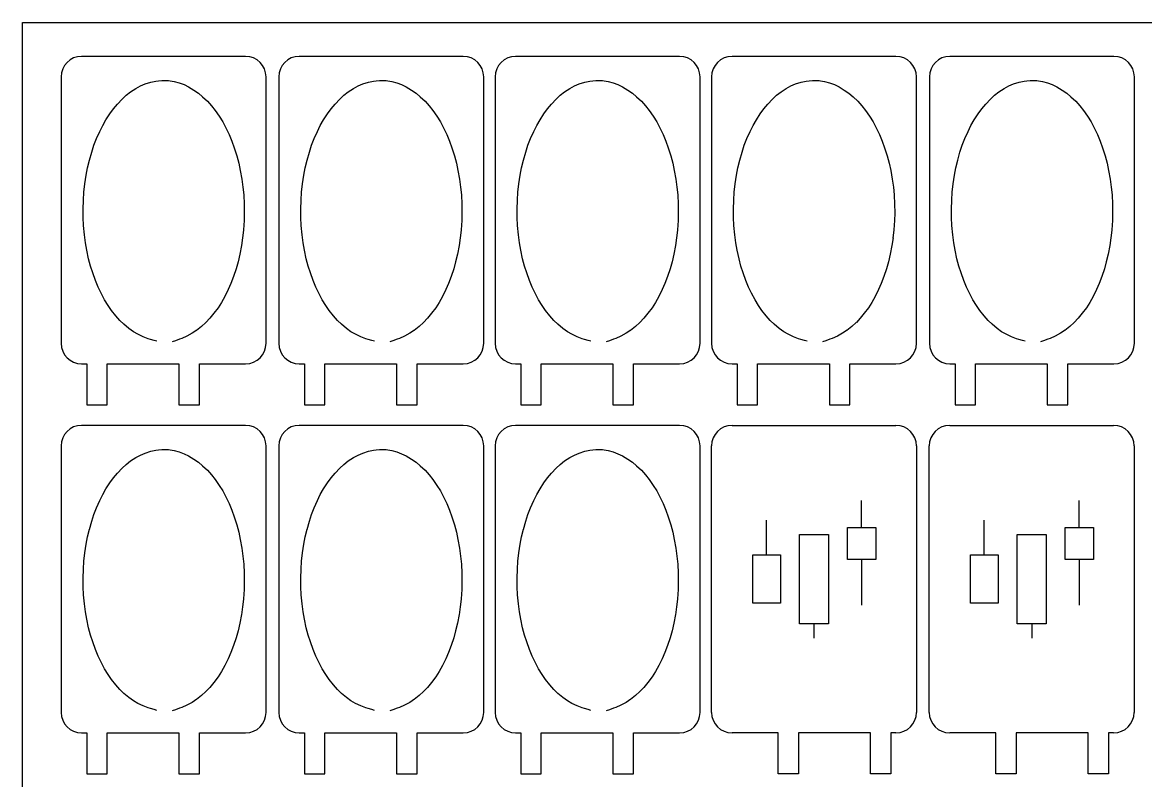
# Model space of a CAD drawing. Header units: millimetres. Extents: x 2133 to 4632, y 1065 to 2652.
# Drawn here: x 3248.1 to 3467.3, y 1386.9 to 1534.9 of the extents above; entities that cross this region are included whole.
import ezdxf

# ---------------------------------------------------------------- set-up
doc = ezdxf.new("R2010")
doc.units = ezdxf.units.MM
doc.layers.add('细实线', color=7, linetype='Continuous', lineweight=25)

msp = doc.modelspace()

# ---------------------------------------------------------------- linework, layer by layer
for points in [[(3269.2, 1521.304), (3270.202, 1521.965)], [(3270.202, 1521.965), (3271.108, 1522.471)], [(3271.108, 1522.471), (3272.047, 1522.86)], [(3272.047, 1522.86), (3273.13, 1523.203)], [(3273.13, 1523.203), (3274.112, 1523.422)], [(3274.112, 1523.422), (3274.677, 1523.492)], [(3274.677, 1523.492), (3275.32, 1523.538)], [(3275.32, 1523.538), (3275.963, 1523.553)], [(3275.963, 1523.553), (3276.307, 1523.548)], [(3276.307, 1523.548), (3276.625, 1523.532)], [(3276.625, 1523.532), (3276.896, 1523.506)], [(3276.896, 1523.506), (3277.714, 1523.346)], [(3277.714, 1523.346), (3278.693, 1523.068)], [(3278.693, 1523.068), (3279.623, 1522.728)], [(3279.623, 1522.728), (3280.532, 1522.284)], [(3280.532, 1522.284), (3281.552, 1521.683)], [(3281.552, 1521.683), (3282.448, 1521.065)], [(3311.689, 1521.304), (3312.691, 1521.965)], [(3312.691, 1521.965), (3313.598, 1522.471)], [(3313.598, 1522.471), (3314.537, 1522.86)], [(3314.537, 1522.86), (3315.62, 1523.203)], [(3315.62, 1523.203), (3316.601, 1523.422)], [(3316.601, 1523.422), (3317.166, 1523.492)], [(3317.166, 1523.492), (3317.809, 1523.538)], [(3317.809, 1523.538), (3318.452, 1523.553)], [(3318.452, 1523.553), (3318.796, 1523.548)], [(3318.796, 1523.548), (3319.114, 1523.532)], [(3319.114, 1523.532), (3319.385, 1523.506)], [(3319.385, 1523.506), (3320.203, 1523.346)], [(3320.203, 1523.346), (3321.182, 1523.068)], [(3321.182, 1523.068), (3322.112, 1522.728)], [(3322.112, 1522.728), (3323.021, 1522.284)], [(3323.021, 1522.284), (3324.042, 1521.683)], [(3324.042, 1521.683), (3324.937, 1521.065)], [(3353.922, 1521.304), (3354.924, 1521.965)], [(3354.924, 1521.965), (3355.831, 1522.471)], [(3355.831, 1522.471), (3356.77, 1522.86)], [(3356.77, 1522.86), (3357.853, 1523.203)], [(3357.853, 1523.203), (3358.834, 1523.422)], [(3358.834, 1523.422), (3359.4, 1523.492)], [(3359.4, 1523.492), (3360.043, 1523.538)], [(3360.043, 1523.538), (3360.685, 1523.553)], [(3360.685, 1523.553), (3361.03, 1523.548)], [(3361.03, 1523.548), (3361.347, 1523.532)], [(3361.347, 1523.532), (3361.619, 1523.506)], [(3361.619, 1523.506), (3362.436, 1523.346)], [(3362.436, 1523.346), (3363.415, 1523.068)], [(3363.415, 1523.068), (3364.345, 1522.728)], [(3364.345, 1522.728), (3365.254, 1522.284)], [(3365.254, 1522.284), (3366.275, 1521.683)], [(3366.275, 1521.683), (3367.17, 1521.065)], [(3396.165, 1521.304), (3397.167, 1521.965)], [(3397.167, 1521.965), (3398.074, 1522.471)], [(3398.074, 1522.471), (3399.013, 1522.86)], [(3399.013, 1522.86), (3400.096, 1523.203)], [(3400.096, 1523.203), (3401.077, 1523.422)], [(3401.077, 1523.422), (3401.642, 1523.492)], [(3401.642, 1523.492), (3402.285, 1523.538)], [(3402.285, 1523.538), (3402.928, 1523.553)], [(3402.928, 1523.553), (3403.272, 1523.548)], [(3403.272, 1523.548), (3403.59, 1523.532)], [(3403.59, 1523.532), (3403.861, 1523.506)], [(3403.861, 1523.506), (3404.679, 1523.346)], [(3404.679, 1523.346), (3405.658, 1523.068)], [(3405.658, 1523.068), (3406.588, 1522.728)], [(3406.588, 1522.728), (3407.497, 1522.284)], [(3407.497, 1522.284), (3408.518, 1521.683)], [(3408.518, 1521.683), (3409.413, 1521.065)], [(3438.707, 1521.304), (3439.709, 1521.965)], [(3439.709, 1521.965), (3440.616, 1522.471)], [(3440.616, 1522.471), (3441.555, 1522.86)], [(3441.555, 1522.86), (3442.638, 1523.203)], [(3442.638, 1523.203), (3443.619, 1523.422)], [(3443.619, 1523.422), (3444.185, 1523.492)], [(3444.185, 1523.492), (3444.828, 1523.538)], [(3444.828, 1523.538), (3445.471, 1523.553)], [(3445.471, 1523.553), (3445.815, 1523.548)], [(3445.815, 1523.548), (3446.132, 1523.532)], [(3446.132, 1523.532), (3446.404, 1523.506)], [(3446.404, 1523.506), (3447.222, 1523.346)], [(3447.222, 1523.346), (3448.201, 1523.068)], [(3448.201, 1523.068), (3449.131, 1522.728)], [(3449.131, 1522.728), (3450.04, 1522.284)], [(3450.04, 1522.284), (3451.06, 1521.683)], [(3451.06, 1521.683), (3451.956, 1521.065)], [(3266.631, 1518.945), (3267.524, 1519.886)], [(3267.524, 1519.886), (3268.338, 1520.645)], [(3268.338, 1520.645), (3269.2, 1521.304)], [(3282.448, 1521.065), (3283.266, 1520.368)], [(3283.266, 1520.368), (3284.181, 1519.482)], [(3284.181, 1519.482), (3284.981, 1518.611)], [(3309.12, 1518.945), (3310.013, 1519.886)], [(3310.013, 1519.886), (3310.827, 1520.645)], [(3310.827, 1520.645), (3311.689, 1521.304)], [(3324.937, 1521.065), (3325.755, 1520.368)], [(3325.755, 1520.368), (3326.671, 1519.482)], [(3326.671, 1519.482), (3327.47, 1518.611)], [(3351.354, 1518.945), (3352.246, 1519.886)], [(3352.246, 1519.886), (3353.06, 1520.645)], [(3353.06, 1520.645), (3353.922, 1521.304)], [(3367.17, 1521.065), (3367.988, 1520.368)], [(3367.988, 1520.368), (3368.904, 1519.482)], [(3368.904, 1519.482), (3369.703, 1518.611)], [(3393.596, 1518.945), (3394.489, 1519.886)], [(3394.489, 1519.886), (3395.303, 1520.645)], [(3395.303, 1520.645), (3396.165, 1521.304)], [(3409.413, 1521.065), (3410.231, 1520.368)], [(3410.231, 1520.368), (3411.146, 1519.482)], [(3411.146, 1519.482), (3411.946, 1518.611)], [(3436.139, 1518.945), (3437.031, 1519.886)], [(3437.031, 1519.886), (3437.846, 1520.645)], [(3437.846, 1520.645), (3438.707, 1521.304)], [(3451.956, 1521.065), (3452.773, 1520.368)], [(3452.773, 1520.368), (3453.689, 1519.482)], [(3453.689, 1519.482), (3454.489, 1518.611)], [(3265.16, 1517.062), (3265.865, 1518.042)], [(3265.865, 1518.042), (3266.631, 1518.945)], [(3284.981, 1518.611), (3285.699, 1517.686)], [(3285.699, 1517.686), (3286.49, 1516.548)], [(3307.65, 1517.062), (3308.355, 1518.042)], [(3308.355, 1518.042), (3309.12, 1518.945)], [(3327.47, 1518.611), (3328.189, 1517.686)], [(3328.189, 1517.686), (3328.98, 1516.548)], [(3349.883, 1517.062), (3350.588, 1518.042)], [(3350.588, 1518.042), (3351.354, 1518.945)], [(3369.703, 1518.611), (3370.422, 1517.686)], [(3370.422, 1517.686), (3371.213, 1516.548)], [(3392.125, 1517.062), (3392.83, 1518.042)], [(3392.83, 1518.042), (3393.596, 1518.945)], [(3411.946, 1518.611), (3412.664, 1517.686)], [(3412.664, 1517.686), (3413.455, 1516.548)], [(3434.668, 1517.062), (3435.373, 1518.042)], [(3435.373, 1518.042), (3436.139, 1518.945)], [(3454.489, 1518.611), (3455.207, 1517.686)], [(3455.207, 1517.686), (3455.998, 1516.548)], [(3263.746, 1514.758), (3264.396, 1515.878)], [(3264.396, 1515.878), (3265.16, 1517.062)], [(3286.49, 1516.548), (3287.174, 1515.456)], [(3287.174, 1515.456), (3287.774, 1514.332)], [(3306.235, 1514.758), (3306.886, 1515.878)], [(3306.886, 1515.878), (3307.65, 1517.062)], [(3328.98, 1516.548), (3329.663, 1515.456)], [(3329.663, 1515.456), (3330.263, 1514.332)], [(3348.469, 1514.758), (3349.119, 1515.878)], [(3349.119, 1515.878), (3349.883, 1517.062)], [(3371.213, 1516.548), (3371.896, 1515.456)], [(3371.896, 1515.456), (3372.496, 1514.332)], [(3390.711, 1514.758), (3391.361, 1515.878)], [(3391.361, 1515.878), (3392.125, 1517.062)], [(3413.455, 1516.548), (3414.139, 1515.456)], [(3414.139, 1515.456), (3414.739, 1514.332)], [(3433.254, 1514.758), (3433.904, 1515.878)], [(3433.904, 1515.878), (3434.668, 1517.062)], [(3455.998, 1516.548), (3456.682, 1515.456)], [(3456.682, 1515.456), (3457.282, 1514.332)], [(3262.552, 1512.194), (3263.167, 1513.588)], [(3263.167, 1513.588), (3263.746, 1514.758)], [(3287.774, 1514.332), (3288.42, 1512.978)], [(3288.42, 1512.978), (3288.97, 1511.693)], [(3305.041, 1512.194), (3305.656, 1513.588)], [(3305.656, 1513.588), (3306.235, 1514.758)], [(3330.263, 1514.332), (3330.91, 1512.978)], [(3330.91, 1512.978), (3331.459, 1511.693)], [(3347.274, 1512.194), (3347.889, 1513.588)], [(3347.889, 1513.588), (3348.469, 1514.758)], [(3372.496, 1514.332), (3373.143, 1512.978)], [(3373.143, 1512.978), (3373.692, 1511.693)], [(3389.517, 1512.194), (3390.132, 1513.588)], [(3390.132, 1513.588), (3390.711, 1514.758)], [(3414.739, 1514.332), (3415.385, 1512.978)], [(3415.385, 1512.978), (3415.935, 1511.693)], [(3432.059, 1512.194), (3432.675, 1513.588)], [(3432.675, 1513.588), (3433.254, 1514.758)], [(3457.282, 1514.332), (3457.928, 1512.978)], [(3457.928, 1512.978), (3458.477, 1511.693)], [(3261.601, 1509.559), (3262.037, 1510.889)], [(3262.037, 1510.889), (3262.552, 1512.194)], [(3288.97, 1511.693), (3289.433, 1510.403)], [(3304.09, 1509.559), (3304.526, 1510.889)], [(3304.526, 1510.889), (3305.041, 1512.194)], [(3331.459, 1511.693), (3331.922, 1510.403)], [(3346.323, 1509.559), (3346.76, 1510.889)], [(3346.76, 1510.889), (3347.274, 1512.194)], [(3373.692, 1511.693), (3374.155, 1510.403)], [(3388.566, 1509.559), (3389.002, 1510.889)], [(3389.002, 1510.889), (3389.517, 1512.194)], [(3415.935, 1511.693), (3416.398, 1510.403)], [(3431.108, 1509.559), (3431.545, 1510.889)], [(3431.545, 1510.889), (3432.059, 1512.194)], [(3458.477, 1511.693), (3458.941, 1510.403)], [(3261.148, 1507.967), (3261.601, 1509.559)], [(3289.433, 1510.403), (3289.915, 1508.866)], [(3289.915, 1508.866), (3290.311, 1507.419)], [(3303.637, 1507.967), (3304.09, 1509.559)], [(3331.922, 1510.403), (3332.404, 1508.866)], [(3332.404, 1508.866), (3332.8, 1507.419)], [(3345.87, 1507.967), (3346.323, 1509.559)], [(3374.155, 1510.403), (3374.637, 1508.866)], [(3374.637, 1508.866), (3375.033, 1507.419)], [(3388.113, 1507.967), (3388.566, 1509.559)], [(3416.398, 1510.403), (3416.88, 1508.866)], [(3416.88, 1508.866), (3417.276, 1507.419)], [(3430.655, 1507.967), (3431.108, 1509.559)], [(3458.941, 1510.403), (3459.422, 1508.866)], [(3459.422, 1508.866), (3459.819, 1507.419)], [(3260.518, 1505.068), (3260.795, 1506.527)], [(3260.786, 1506.493), (3261.154, 1507.989)], [(3290.311, 1507.419), (3290.619, 1505.992)], [(3303.008, 1505.068), (3303.284, 1506.527)], [(3303.275, 1506.493), (3303.643, 1507.989)], [(3332.8, 1507.419), (3333.108, 1505.992)], [(3345.241, 1505.068), (3345.517, 1506.527)], [(3345.509, 1506.493), (3345.877, 1507.989)], [(3375.033, 1507.419), (3375.341, 1505.992)], [(3387.483, 1505.068), (3387.76, 1506.527)], [(3387.751, 1506.493), (3388.119, 1507.989)], [(3417.276, 1507.419), (3417.584, 1505.992)], [(3430.026, 1505.068), (3430.302, 1506.527)], [(3430.294, 1506.493), (3430.662, 1507.989)], [(3459.819, 1507.419), (3460.126, 1505.992)], [(3260.261, 1503.356), (3260.518, 1505.068)], [(3290.619, 1505.992), (3290.916, 1504.305)], [(3290.916, 1504.305), (3291.139, 1502.725)], [(3302.75, 1503.356), (3303.008, 1505.068)], [(3333.108, 1505.992), (3333.405, 1504.305)], [(3333.405, 1504.305), (3333.628, 1502.725)], [(3344.983, 1503.356), (3345.241, 1505.068)], [(3375.341, 1505.992), (3375.639, 1504.305)], [(3375.639, 1504.305), (3375.862, 1502.725)], [(3387.226, 1503.356), (3387.483, 1505.068)], [(3417.584, 1505.992), (3417.881, 1504.305)], [(3417.881, 1504.305), (3418.104, 1502.725)], [(3429.769, 1503.356), (3430.026, 1505.068)], [(3460.126, 1505.992), (3460.424, 1504.305)], [(3460.424, 1504.305), (3460.647, 1502.725)], [(3260.077, 1501.767), (3260.261, 1503.356)], [(3291.139, 1502.725), (3291.275, 1501.196)], [(3302.566, 1501.767), (3302.75, 1503.356)], [(3333.628, 1502.725), (3333.764, 1501.196)], [(3344.799, 1501.767), (3344.983, 1503.356)], [(3375.862, 1502.725), (3375.998, 1501.196)], [(3387.042, 1501.767), (3387.226, 1503.356)], [(3418.104, 1502.725), (3418.24, 1501.196)], [(3429.584, 1501.767), (3429.769, 1503.356)], [(3460.647, 1502.725), (3460.783, 1501.196)], [(3259.927, 1498.421), (3259.977, 1500.216)], [(3259.977, 1500.216), (3260.077, 1501.767)], [(3291.275, 1501.196), (3291.368, 1499.409)], [(3302.416, 1498.421), (3302.466, 1500.216)], [(3302.466, 1500.216), (3302.566, 1501.767)], [(3333.764, 1501.196), (3333.857, 1499.409)], [(3344.649, 1498.421), (3344.699, 1500.216)], [(3344.699, 1500.216), (3344.799, 1501.767)], [(3375.998, 1501.196), (3376.09, 1499.409)], [(3386.892, 1498.421), (3386.942, 1500.216)], [(3386.942, 1500.216), (3387.042, 1501.767)], [(3418.24, 1501.196), (3418.333, 1499.409)], [(3429.434, 1498.421), (3429.484, 1500.216)], [(3429.484, 1500.216), (3429.584, 1501.767)], [(3460.783, 1501.196), (3460.875, 1499.409)], [(3259.936, 1496.773), (3259.927, 1498.421)], [(3291.398, 1497.747), (3291.349, 1496.185)], [(3291.368, 1499.409), (3291.398, 1497.747)], [(3302.425, 1496.773), (3302.416, 1498.421)], [(3333.888, 1497.747), (3333.839, 1496.185)], [(3333.857, 1499.409), (3333.888, 1497.747)], [(3344.658, 1496.773), (3344.649, 1498.421)], [(3376.121, 1497.747), (3376.072, 1496.185)], [(3376.09, 1499.409), (3376.121, 1497.747)], [(3386.901, 1496.773), (3386.892, 1498.421)], [(3418.363, 1497.747), (3418.314, 1496.185)], [(3418.333, 1499.409), (3418.363, 1497.747)], [(3429.444, 1496.773), (3429.434, 1498.421)], [(3460.906, 1497.747), (3460.857, 1496.185)], [(3460.875, 1499.409), (3460.906, 1497.747)], [(3260.023, 1495.215), (3259.936, 1496.773)], [(3260.185, 1493.451), (3260.023, 1495.215)], [(3291.351, 1496.206), (3291.228, 1494.404)], [(3302.512, 1495.215), (3302.425, 1496.773)], [(3302.675, 1493.451), (3302.512, 1495.215)], [(3333.84, 1496.206), (3333.718, 1494.404)], [(3344.745, 1495.215), (3344.658, 1496.773)], [(3344.908, 1493.451), (3344.745, 1495.215)], [(3376.073, 1496.206), (3375.951, 1494.404)], [(3386.988, 1495.215), (3386.901, 1496.773)], [(3387.15, 1493.451), (3386.988, 1495.215)], [(3418.316, 1496.206), (3418.194, 1494.404)], [(3429.53, 1495.215), (3429.444, 1496.773)], [(3429.693, 1493.451), (3429.53, 1495.215)], [(3460.858, 1496.206), (3460.736, 1494.404)], [(3260.386, 1491.865), (3260.185, 1493.451)], [(3291.231, 1494.424), (3291.063, 1492.785)], [(3302.875, 1491.865), (3302.675, 1493.451)], [(3333.72, 1494.424), (3333.553, 1492.785)], [(3345.109, 1491.865), (3344.908, 1493.451)], [(3375.953, 1494.424), (3375.786, 1492.785)], [(3387.351, 1491.865), (3387.15, 1493.451)], [(3418.196, 1494.424), (3418.028, 1492.785)], [(3429.894, 1491.865), (3429.693, 1493.451)], [(3460.738, 1494.424), (3460.571, 1492.785)], [(3260.649, 1490.409), (3260.386, 1491.865)], [(3290.84, 1491.335), (3290.513, 1489.646)], [(3291.068, 1492.815), (3290.836, 1491.313)], [(3303.138, 1490.409), (3302.875, 1491.865)], [(3333.329, 1491.335), (3333.002, 1489.646)], [(3333.557, 1492.815), (3333.325, 1491.313)], [(3345.371, 1490.409), (3345.109, 1491.865)], [(3375.563, 1491.335), (3375.235, 1489.646)], [(3375.791, 1492.815), (3375.558, 1491.313)], [(3387.614, 1490.409), (3387.351, 1491.865)], [(3417.805, 1491.335), (3417.478, 1489.646)], [(3418.033, 1492.815), (3417.801, 1491.313)], [(3430.157, 1490.409), (3429.894, 1491.865)], [(3460.348, 1491.335), (3460.021, 1489.646)], [(3460.576, 1492.815), (3460.343, 1491.313)], [(3261.01, 1488.771), (3260.649, 1490.409)], [(3261.388, 1487.306), (3261.01, 1488.771)], [(3290.513, 1489.646), (3290.166, 1488.138)], [(3303.499, 1488.771), (3303.138, 1490.409)], [(3303.877, 1487.306), (3303.499, 1488.771)], [(3333.002, 1489.646), (3332.655, 1488.138)], [(3345.732, 1488.771), (3345.371, 1490.409)], [(3346.11, 1487.306), (3345.732, 1488.771)], [(3375.235, 1489.646), (3374.888, 1488.138)], [(3387.975, 1488.771), (3387.614, 1490.409)], [(3388.353, 1487.306), (3387.975, 1488.771)], [(3417.478, 1489.646), (3417.131, 1488.138)], [(3430.518, 1488.771), (3430.157, 1490.409)], [(3430.896, 1487.306), (3430.518, 1488.771)], [(3460.021, 1489.646), (3459.673, 1488.138)], [(3261.808, 1485.985), (3261.388, 1487.306)], [(3289.777, 1486.793), (3289.273, 1485.281)], [(3290.166, 1488.138), (3289.777, 1486.793)], [(3304.297, 1485.985), (3303.877, 1487.306)], [(3332.266, 1486.793), (3331.762, 1485.281)], [(3332.655, 1488.138), (3332.266, 1486.793)], [(3346.53, 1485.985), (3346.11, 1487.306)], [(3374.5, 1486.793), (3373.995, 1485.281)], [(3374.888, 1488.138), (3374.5, 1486.793)], [(3388.773, 1485.985), (3388.353, 1487.306)], [(3416.742, 1486.793), (3416.238, 1485.281)], [(3417.131, 1488.138), (3416.742, 1486.793)], [(3431.316, 1485.985), (3430.896, 1487.306)], [(3459.285, 1486.793), (3458.781, 1485.281)], [(3459.673, 1488.138), (3459.285, 1486.793)], [(3262.346, 1484.509), (3261.808, 1485.985)], [(3262.881, 1483.199), (3262.346, 1484.509)], [(3289.273, 1485.281), (3288.776, 1483.914)], [(3304.835, 1484.509), (3304.297, 1485.985)], [(3305.37, 1483.199), (3304.835, 1484.509)], [(3331.762, 1485.281), (3331.265, 1483.914)], [(3347.068, 1484.509), (3346.53, 1485.985)], [(3347.604, 1483.199), (3347.068, 1484.509)], [(3373.995, 1485.281), (3373.498, 1483.914)], [(3389.311, 1484.509), (3388.773, 1485.985)], [(3389.846, 1483.199), (3389.311, 1484.509)], [(3416.238, 1485.281), (3415.741, 1483.914)], [(3431.853, 1484.509), (3431.316, 1485.985)], [(3432.389, 1483.199), (3431.853, 1484.509)], [(3458.781, 1485.281), (3458.283, 1483.914)], [(3263.44, 1482.04), (3262.881, 1483.199)], [(3288.245, 1482.724), (3287.579, 1481.399)], [(3288.776, 1483.914), (3288.245, 1482.724)], [(3305.929, 1482.04), (3305.37, 1483.199)], [(3330.734, 1482.724), (3330.068, 1481.399)], [(3331.265, 1483.914), (3330.734, 1482.724)], [(3348.162, 1482.04), (3347.604, 1483.199)], [(3372.967, 1482.724), (3372.302, 1481.399)], [(3373.498, 1483.914), (3372.967, 1482.724)], [(3390.405, 1482.04), (3389.846, 1483.199)], [(3415.21, 1482.724), (3414.544, 1481.399)], [(3415.741, 1483.914), (3415.21, 1482.724)], [(3432.948, 1482.04), (3432.389, 1483.199)], [(3457.753, 1482.724), (3457.087, 1481.399)], [(3458.283, 1483.914), (3457.753, 1482.724)], [(3264.135, 1480.758), (3263.44, 1482.04)], [(3264.809, 1479.635), (3264.135, 1480.758)], [(3286.92, 1480.216), (3286.266, 1479.21)], [(3287.579, 1481.399), (3286.92, 1480.216)], [(3306.624, 1480.758), (3305.929, 1482.04)], [(3307.298, 1479.635), (3306.624, 1480.758)], [(3329.41, 1480.216), (3328.755, 1479.21)], [(3330.068, 1481.399), (3329.41, 1480.216)], [(3348.857, 1480.758), (3348.162, 1482.04)], [(3349.532, 1479.635), (3348.857, 1480.758)], [(3371.643, 1480.216), (3370.989, 1479.21)], [(3372.302, 1481.399), (3371.643, 1480.216)], [(3391.1, 1480.758), (3390.405, 1482.04)], [(3391.774, 1479.635), (3391.1, 1480.758)], [(3413.886, 1480.216), (3413.231, 1479.21)], [(3414.544, 1481.399), (3413.886, 1480.216)], [(3433.642, 1480.758), (3432.948, 1482.04)], [(3434.317, 1479.635), (3433.642, 1480.758)], [(3456.428, 1480.216), (3455.774, 1479.21)], [(3457.087, 1481.399), (3456.428, 1480.216)], [(3265.488, 1478.666), (3264.809, 1479.635)], [(3266.319, 1477.613), (3265.488, 1478.666)], [(3285.459, 1478.106), (3284.672, 1477.135)], [(3286.266, 1479.21), (3285.459, 1478.106)], [(3307.977, 1478.666), (3307.298, 1479.635)], [(3308.809, 1477.613), (3307.977, 1478.666)], [(3327.949, 1478.106), (3327.161, 1477.135)], [(3328.755, 1479.21), (3327.949, 1478.106)], [(3350.21, 1478.666), (3349.532, 1479.635)], [(3351.042, 1477.613), (3350.21, 1478.666)], [(3370.182, 1478.106), (3369.394, 1477.135)], [(3370.989, 1479.21), (3370.182, 1478.106)], [(3392.453, 1478.666), (3391.774, 1479.635)], [(3393.285, 1477.613), (3392.453, 1478.666)], [(3412.424, 1478.106), (3411.637, 1477.135)], [(3413.231, 1479.21), (3412.424, 1478.106)], [(3434.996, 1478.666), (3434.317, 1479.635)], [(3435.827, 1477.613), (3434.996, 1478.666)], [(3454.967, 1478.106), (3454.179, 1477.135)], [(3455.774, 1479.21), (3454.967, 1478.106)], [(3267.112, 1476.709), (3266.319, 1477.613)], [(3267.892, 1475.96), (3267.112, 1476.709)], [(3268.841, 1475.168), (3267.892, 1475.96)], [(3283.009, 1475.513), (3282.083, 1474.764)], [(3283.939, 1476.365), (3282.983, 1475.491)], [(3284.672, 1477.135), (3283.911, 1476.339)], [(3309.602, 1476.709), (3308.809, 1477.613)], [(3310.382, 1475.96), (3309.602, 1476.709)], [(3311.33, 1475.168), (3310.382, 1475.96)], [(3325.499, 1475.513), (3324.572, 1474.764)], [(3326.429, 1476.365), (3325.472, 1475.491)], [(3327.161, 1477.135), (3326.401, 1476.339)], [(3351.835, 1476.709), (3351.042, 1477.613)], [(3352.615, 1475.96), (3351.835, 1476.709)], [(3353.564, 1475.168), (3352.615, 1475.96)], [(3367.732, 1475.513), (3366.806, 1474.764)], [(3368.662, 1476.365), (3367.705, 1475.491)], [(3369.394, 1477.135), (3368.634, 1476.339)], [(3394.078, 1476.709), (3393.285, 1477.613)], [(3394.858, 1475.96), (3394.078, 1476.709)], [(3395.806, 1475.168), (3394.858, 1475.96)], [(3409.974, 1475.513), (3409.048, 1474.764)], [(3410.904, 1476.365), (3409.948, 1475.491)], [(3411.637, 1477.135), (3410.876, 1476.339)], [(3436.62, 1476.709), (3435.827, 1477.613)], [(3437.4, 1475.96), (3436.62, 1476.709)], [(3438.349, 1475.168), (3437.4, 1475.96)], [(3452.517, 1475.513), (3451.591, 1474.764)], [(3453.447, 1476.365), (3452.49, 1475.491)], [(3454.179, 1477.135), (3453.419, 1476.339)], [(3269.733, 1474.515), (3268.841, 1475.168)], [(3270.599, 1474.01), (3269.733, 1474.515)], [(3271.637, 1473.519), (3270.599, 1474.01)], [(3272.639, 1473.137), (3271.637, 1473.519)], [(3280.208, 1473.651), (3279.214, 1473.206)], [(3281.232, 1474.206), (3280.208, 1473.651)], [(3282.13, 1474.795), (3281.232, 1474.206)], [(3312.222, 1474.515), (3311.33, 1475.168)], [(3313.088, 1474.01), (3312.222, 1474.515)], [(3314.126, 1473.519), (3313.088, 1474.01)], [(3315.128, 1473.137), (3314.126, 1473.519)], [(3322.697, 1473.651), (3321.704, 1473.206)], [(3323.721, 1474.206), (3322.697, 1473.651)], [(3324.619, 1474.795), (3323.721, 1474.206)], [(3354.455, 1474.515), (3353.564, 1475.168)], [(3355.321, 1474.01), (3354.455, 1474.515)], [(3356.359, 1473.519), (3355.321, 1474.01)], [(3357.361, 1473.137), (3356.359, 1473.519)], [(3364.93, 1473.651), (3363.937, 1473.206)], [(3365.954, 1474.206), (3364.93, 1473.651)], [(3366.852, 1474.795), (3365.954, 1474.206)], [(3396.698, 1474.515), (3395.806, 1475.168)], [(3397.564, 1474.01), (3396.698, 1474.515)], [(3398.602, 1473.519), (3397.564, 1474.01)], [(3399.604, 1473.137), (3398.602, 1473.519)], [(3407.173, 1473.651), (3406.18, 1473.206)], [(3408.197, 1474.206), (3407.173, 1473.651)], [(3409.095, 1474.795), (3408.197, 1474.206)], [(3439.241, 1474.515), (3438.349, 1475.168)], [(3440.107, 1474.01), (3439.241, 1474.515)], [(3441.145, 1473.519), (3440.107, 1474.01)], [(3442.147, 1473.137), (3441.145, 1473.519)], [(3449.715, 1473.651), (3448.722, 1473.206)], [(3450.739, 1474.206), (3449.715, 1473.651)], [(3451.637, 1474.795), (3450.739, 1474.206)], [(3273.099, 1473), (3272.639, 1473.137)], [(3273.799, 1472.797), (3273.094, 1473.001)], [(3274.333, 1472.643), (3273.8, 1472.797)], [(3277.932, 1472.746), (3277.307, 1472.524)], [(3278.755, 1473.039), (3277.931, 1472.746)], [(3279.214, 1473.206), (3278.755, 1473.039)], [(3315.588, 1473), (3315.128, 1473.137)], [(3316.289, 1472.797), (3315.583, 1473.001)], [(3316.822, 1472.643), (3316.289, 1472.797)], [(3320.421, 1472.746), (3319.797, 1472.524)], [(3321.244, 1473.039), (3320.421, 1472.746)], [(3321.704, 1473.206), (3321.244, 1473.039)], [(3357.821, 1473), (3357.361, 1473.137)], [(3358.522, 1472.797), (3357.816, 1473.001)], [(3359.055, 1472.643), (3358.522, 1472.797)], [(3362.654, 1472.746), (3362.03, 1472.524)], [(3363.477, 1473.039), (3362.654, 1472.746)], [(3363.937, 1473.206), (3363.477, 1473.039)], [(3400.064, 1473), (3399.604, 1473.137)], [(3400.765, 1472.797), (3400.059, 1473.001)], [(3401.298, 1472.643), (3400.765, 1472.797)], [(3404.897, 1472.746), (3404.272, 1472.524)], [(3405.72, 1473.039), (3404.897, 1472.746)], [(3406.18, 1473.206), (3405.72, 1473.039)], [(3442.607, 1473), (3442.147, 1473.137)], [(3443.307, 1472.797), (3442.602, 1473.001)], [(3443.84, 1472.643), (3443.308, 1472.797)], [(3447.439, 1472.746), (3446.815, 1472.524)], [(3448.262, 1473.039), (3447.439, 1472.746)], [(3448.722, 1473.206), (3448.262, 1473.039)], [(3273.13, 1451.19), (3274.112, 1451.409)], [(3274.112, 1451.409), (3274.677, 1451.479)], [(3274.677, 1451.479), (3275.32, 1451.525)], [(3275.32, 1451.525), (3275.963, 1451.54)], [(3275.963, 1451.54), (3276.307, 1451.535)], [(3276.307, 1451.535), (3276.625, 1451.519)], [(3276.625, 1451.519), (3276.896, 1451.492)], [(3276.896, 1451.492), (3277.714, 1451.333)], [(3315.62, 1451.19), (3316.601, 1451.409)], [(3316.601, 1451.409), (3317.166, 1451.479)], [(3317.166, 1451.479), (3317.809, 1451.525)], [(3317.809, 1451.525), (3318.452, 1451.54)], [(3318.452, 1451.54), (3318.796, 1451.535)], [(3318.796, 1451.535), (3319.114, 1451.519)], [(3319.114, 1451.519), (3319.385, 1451.492)], [(3319.385, 1451.492), (3320.203, 1451.333)], [(3357.853, 1451.19), (3358.834, 1451.409)], [(3358.834, 1451.409), (3359.4, 1451.479)], [(3359.4, 1451.479), (3360.043, 1451.525)], [(3360.043, 1451.525), (3360.685, 1451.54)], [(3360.685, 1451.54), (3361.03, 1451.535)], [(3361.03, 1451.535), (3361.347, 1451.519)], [(3361.347, 1451.519), (3361.619, 1451.492)], [(3361.619, 1451.492), (3362.436, 1451.333)], [(3268.338, 1448.631), (3269.2, 1449.29)], [(3269.2, 1449.29), (3270.202, 1449.952)], [(3270.202, 1449.952), (3271.108, 1450.458)], [(3271.108, 1450.458), (3272.047, 1450.846)], [(3272.047, 1450.846), (3273.13, 1451.19)], [(3277.714, 1451.333), (3278.693, 1451.055)], [(3278.693, 1451.055), (3279.623, 1450.715)], [(3279.623, 1450.715), (3280.532, 1450.271)], [(3280.532, 1450.271), (3281.552, 1449.67)], [(3281.552, 1449.67), (3282.448, 1449.052)], [(3310.827, 1448.631), (3311.689, 1449.29)], [(3311.689, 1449.29), (3312.691, 1449.952)], [(3312.691, 1449.952), (3313.598, 1450.458)], [(3313.598, 1450.458), (3314.537, 1450.846)], [(3314.537, 1450.846), (3315.62, 1451.19)], [(3320.203, 1451.333), (3321.182, 1451.055)], [(3321.182, 1451.055), (3322.112, 1450.715)], [(3322.112, 1450.715), (3323.021, 1450.271)], [(3323.021, 1450.271), (3324.042, 1449.67)], [(3324.042, 1449.67), (3324.937, 1449.052)], [(3353.06, 1448.631), (3353.922, 1449.29)], [(3353.922, 1449.29), (3354.924, 1449.952)], [(3354.924, 1449.952), (3355.831, 1450.458)], [(3355.831, 1450.458), (3356.77, 1450.846)], [(3356.77, 1450.846), (3357.853, 1451.19)], [(3362.436, 1451.333), (3363.415, 1451.055)], [(3363.415, 1451.055), (3364.345, 1450.715)], [(3364.345, 1450.715), (3365.254, 1450.271)], [(3365.254, 1450.271), (3366.275, 1449.67)], [(3366.275, 1449.67), (3367.17, 1449.052)], [(3266.631, 1446.932), (3267.524, 1447.873)], [(3267.524, 1447.873), (3268.338, 1448.631)], [(3282.448, 1449.052), (3283.266, 1448.355)], [(3283.266, 1448.355), (3284.181, 1447.469)], [(3284.181, 1447.469), (3284.981, 1446.598)], [(3309.12, 1446.932), (3310.013, 1447.873)], [(3310.013, 1447.873), (3310.827, 1448.631)], [(3324.937, 1449.052), (3325.755, 1448.355)], [(3325.755, 1448.355), (3326.671, 1447.469)], [(3326.671, 1447.469), (3327.47, 1446.598)], [(3351.354, 1446.932), (3352.246, 1447.873)], [(3352.246, 1447.873), (3353.06, 1448.631)], [(3367.17, 1449.052), (3367.988, 1448.355)], [(3367.988, 1448.355), (3368.904, 1447.469)], [(3368.904, 1447.469), (3369.703, 1446.598)], [(3264.396, 1443.864), (3265.16, 1445.049)], [(3265.16, 1445.049), (3265.865, 1446.029)], [(3265.865, 1446.029), (3266.631, 1446.932)], [(3284.981, 1446.598), (3285.699, 1445.672)], [(3285.699, 1445.672), (3286.49, 1444.535)], [(3306.886, 1443.864), (3307.65, 1445.049)], [(3307.65, 1445.049), (3308.355, 1446.029)], [(3308.355, 1446.029), (3309.12, 1446.932)], [(3327.47, 1446.598), (3328.189, 1445.672)], [(3328.189, 1445.672), (3328.98, 1444.535)], [(3349.119, 1443.864), (3349.883, 1445.049)], [(3349.883, 1445.049), (3350.588, 1446.029)], [(3350.588, 1446.029), (3351.354, 1446.932)], [(3369.703, 1446.598), (3370.422, 1445.672)], [(3370.422, 1445.672), (3371.213, 1444.535)], [(3263.167, 1441.575), (3263.746, 1442.745)], [(3263.746, 1442.745), (3264.396, 1443.864)], [(3286.49, 1444.535), (3287.174, 1443.443)], [(3287.174, 1443.443), (3287.774, 1442.319)], [(3305.656, 1441.575), (3306.235, 1442.745)], [(3306.235, 1442.745), (3306.886, 1443.864)], [(3328.98, 1444.535), (3329.663, 1443.443)], [(3329.663, 1443.443), (3330.263, 1442.319)], [(3347.889, 1441.575), (3348.469, 1442.745)], [(3348.469, 1442.745), (3349.119, 1443.864)], [(3371.213, 1444.535), (3371.896, 1443.443)], [(3371.896, 1443.443), (3372.496, 1442.319)], [(3262.552, 1440.181), (3263.167, 1441.575)], [(3287.774, 1442.319), (3288.42, 1440.965)], [(3288.42, 1440.965), (3288.97, 1439.68)], [(3305.041, 1440.181), (3305.656, 1441.575)], [(3330.263, 1442.319), (3330.91, 1440.965)], [(3330.91, 1440.965), (3331.459, 1439.68)], [(3347.274, 1440.181), (3347.889, 1441.575)], [(3372.496, 1442.319), (3373.143, 1440.965)], [(3373.143, 1440.965), (3373.692, 1439.68)], [(3261.601, 1437.546), (3262.037, 1438.876)], [(3262.037, 1438.876), (3262.552, 1440.181)], [(3288.97, 1439.68), (3289.433, 1438.39)], [(3289.433, 1438.39), (3289.915, 1436.853)], [(3304.09, 1437.546), (3304.526, 1438.876)], [(3304.526, 1438.876), (3305.041, 1440.181)], [(3331.459, 1439.68), (3331.922, 1438.39)], [(3331.922, 1438.39), (3332.404, 1436.853)], [(3346.323, 1437.546), (3346.76, 1438.876)], [(3346.76, 1438.876), (3347.274, 1440.181)], [(3373.692, 1439.68), (3374.155, 1438.39)], [(3374.155, 1438.39), (3374.637, 1436.853)], [(3261.148, 1435.953), (3261.601, 1437.546)], [(3289.915, 1436.853), (3290.311, 1435.406)], [(3303.637, 1435.953), (3304.09, 1437.546)], [(3332.404, 1436.853), (3332.8, 1435.406)], [(3345.87, 1435.953), (3346.323, 1437.546)], [(3374.637, 1436.853), (3375.033, 1435.406)], [(3260.518, 1433.055), (3260.795, 1434.514)], [(3260.786, 1434.48), (3261.154, 1435.976)], [(3290.311, 1435.406), (3290.619, 1433.978)], [(3290.619, 1433.978), (3290.916, 1432.292)], [(3303.008, 1433.055), (3303.284, 1434.514)], [(3303.275, 1434.48), (3303.643, 1435.976)], [(3332.8, 1435.406), (3333.108, 1433.978)], [(3333.108, 1433.978), (3333.405, 1432.292)], [(3345.241, 1433.055), (3345.517, 1434.514)], [(3345.509, 1434.48), (3345.877, 1435.976)], [(3375.033, 1435.406), (3375.341, 1433.978)], [(3375.341, 1433.978), (3375.639, 1432.292)], [(3260.261, 1431.343), (3260.518, 1433.055)], [(3290.916, 1432.292), (3291.139, 1430.712)], [(3302.75, 1431.343), (3303.008, 1433.055)], [(3333.405, 1432.292), (3333.628, 1430.712)], [(3344.983, 1431.343), (3345.241, 1433.055)], [(3375.639, 1432.292), (3375.862, 1430.712)], [(3259.977, 1428.203), (3260.077, 1429.754)], [(3260.077, 1429.754), (3260.261, 1431.343)], [(3291.139, 1430.712), (3291.275, 1429.183)], [(3302.466, 1428.203), (3302.566, 1429.754)], [(3302.566, 1429.754), (3302.75, 1431.343)], [(3333.628, 1430.712), (3333.764, 1429.183)], [(3344.699, 1428.203), (3344.799, 1429.754)], [(3344.799, 1429.754), (3344.983, 1431.343)], [(3375.862, 1430.712), (3375.998, 1429.183)], [(3259.927, 1426.408), (3259.977, 1428.203)], [(3291.275, 1429.183), (3291.368, 1427.395)], [(3291.368, 1427.395), (3291.398, 1425.734)], [(3302.416, 1426.408), (3302.466, 1428.203)], [(3333.764, 1429.183), (3333.857, 1427.395)], [(3333.857, 1427.395), (3333.888, 1425.734)], [(3344.649, 1426.408), (3344.699, 1428.203)], [(3375.998, 1429.183), (3376.09, 1427.395)], [(3376.09, 1427.395), (3376.121, 1425.734)], [(3259.936, 1424.759), (3259.927, 1426.408)], [(3291.398, 1425.734), (3291.349, 1424.172)], [(3302.425, 1424.759), (3302.416, 1426.408)], [(3333.888, 1425.734), (3333.839, 1424.172)], [(3344.658, 1424.759), (3344.649, 1426.408)], [(3376.121, 1425.734), (3376.072, 1424.172)], [(3260.023, 1423.202), (3259.936, 1424.759)], [(3260.185, 1421.438), (3260.023, 1423.202)], [(3291.351, 1424.193), (3291.228, 1422.391)], [(3302.512, 1423.202), (3302.425, 1424.759)], [(3302.675, 1421.438), (3302.512, 1423.202)], [(3333.84, 1424.193), (3333.718, 1422.391)], [(3344.745, 1423.202), (3344.658, 1424.759)], [(3344.908, 1421.438), (3344.745, 1423.202)], [(3376.073, 1424.193), (3375.951, 1422.391)], [(3260.386, 1419.851), (3260.185, 1421.438)], [(3291.068, 1420.802), (3290.836, 1419.3)], [(3291.231, 1422.411), (3291.063, 1420.772)], [(3302.875, 1419.851), (3302.675, 1421.438)], [(3333.557, 1420.802), (3333.325, 1419.3)], [(3333.72, 1422.411), (3333.553, 1420.772)], [(3345.109, 1419.851), (3344.908, 1421.438)], [(3375.791, 1420.802), (3375.558, 1419.3)], [(3375.953, 1422.411), (3375.786, 1420.772)], [(3260.649, 1418.396), (3260.386, 1419.851)], [(3290.84, 1419.321), (3290.513, 1417.633)], [(3303.138, 1418.396), (3302.875, 1419.851)], [(3333.329, 1419.321), (3333.002, 1417.633)], [(3345.371, 1418.396), (3345.109, 1419.851)], [(3375.563, 1419.321), (3375.235, 1417.633)], [(3261.01, 1416.758), (3260.649, 1418.396)], [(3261.388, 1415.293), (3261.01, 1416.758)], [(3290.513, 1417.633), (3290.166, 1416.125)], [(3303.499, 1416.758), (3303.138, 1418.396)], [(3303.877, 1415.293), (3303.499, 1416.758)], [(3333.002, 1417.633), (3332.655, 1416.125)], [(3345.732, 1416.758), (3345.371, 1418.396)], [(3346.11, 1415.293), (3345.732, 1416.758)], [(3375.235, 1417.633), (3374.888, 1416.125)], [(3261.808, 1413.972), (3261.388, 1415.293)], [(3289.777, 1414.78), (3289.273, 1413.268)], [(3290.166, 1416.125), (3289.777, 1414.78)], [(3304.297, 1413.972), (3303.877, 1415.293)], [(3332.266, 1414.78), (3331.762, 1413.268)], [(3332.655, 1416.125), (3332.266, 1414.78)], [(3346.53, 1413.972), (3346.11, 1415.293)], [(3374.5, 1414.78), (3373.995, 1413.268)], [(3374.888, 1416.125), (3374.5, 1414.78)], [(3262.346, 1412.496), (3261.808, 1413.972)], [(3262.881, 1411.186), (3262.346, 1412.496)], [(3289.273, 1413.268), (3288.776, 1411.901)], [(3304.835, 1412.496), (3304.297, 1413.972)], [(3305.37, 1411.186), (3304.835, 1412.496)], [(3331.762, 1413.268), (3331.265, 1411.901)], [(3347.068, 1412.496), (3346.53, 1413.972)], [(3347.604, 1411.186), (3347.068, 1412.496)], [(3373.995, 1413.268), (3373.498, 1411.901)], [(3263.44, 1410.027), (3262.881, 1411.186)], [(3264.135, 1408.745), (3263.44, 1410.027)], [(3288.245, 1410.711), (3287.579, 1409.386)], [(3288.776, 1411.901), (3288.245, 1410.711)], [(3305.929, 1410.027), (3305.37, 1411.186)], [(3306.624, 1408.745), (3305.929, 1410.027)], [(3330.734, 1410.711), (3330.068, 1409.386)], [(3331.265, 1411.901), (3330.734, 1410.711)], [(3348.162, 1410.027), (3347.604, 1411.186)], [(3348.857, 1408.745), (3348.162, 1410.027)], [(3372.967, 1410.711), (3372.302, 1409.386)], [(3373.498, 1411.901), (3372.967, 1410.711)], [(3264.809, 1407.622), (3264.135, 1408.745)], [(3265.488, 1406.653), (3264.809, 1407.622)], [(3286.92, 1408.203), (3286.266, 1407.197)], [(3287.579, 1409.386), (3286.92, 1408.203)], [(3307.298, 1407.622), (3306.624, 1408.745)], [(3307.977, 1406.653), (3307.298, 1407.622)], [(3329.41, 1408.203), (3328.755, 1407.197)], [(3330.068, 1409.386), (3329.41, 1408.203)], [(3349.532, 1407.622), (3348.857, 1408.745)], [(3350.21, 1406.653), (3349.532, 1407.622)], [(3371.643, 1408.203), (3370.989, 1407.197)], [(3372.302, 1409.386), (3371.643, 1408.203)], [(3266.319, 1405.6), (3265.488, 1406.653)], [(3267.112, 1404.696), (3266.319, 1405.6)], [(3285.459, 1406.093), (3284.672, 1405.121)], [(3286.266, 1407.197), (3285.459, 1406.093)], [(3308.809, 1405.6), (3307.977, 1406.653)], [(3309.602, 1404.696), (3308.809, 1405.6)], [(3327.949, 1406.093), (3327.161, 1405.121)], [(3328.755, 1407.197), (3327.949, 1406.093)], [(3351.042, 1405.6), (3350.21, 1406.653)], [(3351.835, 1404.696), (3351.042, 1405.6)], [(3370.182, 1406.093), (3369.394, 1405.121)], [(3370.989, 1407.197), (3370.182, 1406.093)], [(3267.892, 1403.946), (3267.112, 1404.696)], [(3268.841, 1403.155), (3267.892, 1403.946)], [(3269.733, 1402.502), (3268.841, 1403.155)], [(3283.009, 1403.499), (3282.083, 1402.751)], [(3283.939, 1404.352), (3282.983, 1403.478)], [(3284.672, 1405.121), (3283.911, 1404.326)], [(3310.382, 1403.946), (3309.602, 1404.696)], [(3311.33, 1403.155), (3310.382, 1403.946)], [(3312.222, 1402.502), (3311.33, 1403.155)], [(3325.499, 1403.499), (3324.572, 1402.751)], [(3326.429, 1404.352), (3325.472, 1403.478)], [(3327.161, 1405.121), (3326.401, 1404.326)], [(3352.615, 1403.946), (3351.835, 1404.696)], [(3353.564, 1403.155), (3352.615, 1403.946)], [(3354.455, 1402.502), (3353.564, 1403.155)], [(3367.732, 1403.499), (3366.806, 1402.751)], [(3368.662, 1404.352), (3367.705, 1403.478)], [(3369.394, 1405.121), (3368.634, 1404.326)], [(3270.599, 1401.996), (3269.733, 1402.502)], [(3271.637, 1401.506), (3270.599, 1401.996)], [(3272.639, 1401.124), (3271.637, 1401.506)], [(3273.099, 1400.987), (3272.639, 1401.124)], [(3273.799, 1400.784), (3273.094, 1400.988)], [(3278.755, 1401.026), (3277.931, 1400.733)], [(3279.214, 1401.193), (3278.755, 1401.026)], [(3280.208, 1401.638), (3279.214, 1401.193)], [(3281.232, 1402.193), (3280.208, 1401.638)], [(3282.13, 1402.782), (3281.232, 1402.193)], [(3313.088, 1401.996), (3312.222, 1402.502)], [(3314.126, 1401.506), (3313.088, 1401.996)], [(3315.128, 1401.124), (3314.126, 1401.506)], [(3315.588, 1400.987), (3315.128, 1401.124)], [(3316.289, 1400.784), (3315.583, 1400.988)], [(3321.244, 1401.026), (3320.421, 1400.733)], [(3321.704, 1401.193), (3321.244, 1401.026)], [(3322.697, 1401.638), (3321.704, 1401.193)], [(3323.721, 1402.193), (3322.697, 1401.638)], [(3324.619, 1402.782), (3323.721, 1402.193)], [(3355.321, 1401.996), (3354.455, 1402.502)], [(3356.359, 1401.506), (3355.321, 1401.996)], [(3357.361, 1401.124), (3356.359, 1401.506)], [(3357.821, 1400.987), (3357.361, 1401.124)], [(3358.522, 1400.784), (3357.816, 1400.988)], [(3363.477, 1401.026), (3362.654, 1400.733)], [(3363.937, 1401.193), (3363.477, 1401.026)], [(3364.93, 1401.638), (3363.937, 1401.193)], [(3365.954, 1402.193), (3364.93, 1401.638)], [(3366.852, 1402.782), (3365.954, 1402.193)], [(3274.333, 1400.63), (3273.8, 1400.784)], [(3277.932, 1400.733), (3277.307, 1400.511)], [(3316.822, 1400.63), (3316.289, 1400.784)], [(3320.421, 1400.733), (3319.797, 1400.511)], [(3359.055, 1400.63), (3358.522, 1400.784)], [(3362.654, 1400.733), (3362.03, 1400.511)]]:
    msp.add_lwpolyline(points)
at = {"layer": '细实线'}
for p, q in [((3291.641, 1528.255), (3259.641, 1528.255)), ((3334.131, 1528.255), (3302.131, 1528.255)), ((3376.364, 1528.255), (3344.364, 1528.255)), ((3418.606, 1528.255), (3386.606, 1528.255)), ((3461.149, 1528.255), (3429.149, 1528.255)), ((3255.641, 1524.255), (3255.641, 1472.255)), ((3295.641, 1472.255), (3295.641, 1524.255)), ((3298.131, 1524.255), (3298.131, 1472.255)), ((3338.131, 1472.255), (3338.131, 1524.255)), ((3340.364, 1524.255), (3340.364, 1472.255)), ((3380.364, 1472.255), (3380.364, 1524.255)), ((3382.606, 1524.255), (3382.606, 1472.255)), ((3422.606, 1472.255), (3422.606, 1524.255)), ((3425.149, 1524.255), (3425.149, 1472.255)), ((3465.149, 1472.255), (3465.149, 1524.255)), ((3259.641, 1468.255), (3260.641, 1468.255)), ((3260.641, 1468.255), (3260.641, 1460.255)), ((3264.641, 1460.255), (3264.641, 1468.255)), ((3264.641, 1468.255), (3278.641, 1468.255)), ((3278.641, 1468.255), (3278.641, 1460.255)), ((3282.641, 1460.255), (3282.641, 1468.255)), ((3282.641, 1468.255), (3291.641, 1468.255)), ((3302.131, 1468.255), (3303.131, 1468.255)), ((3303.131, 1468.255), (3303.131, 1460.255)), ((3307.131, 1460.255), (3307.131, 1468.255)), ((3307.131, 1468.255), (3321.131, 1468.255)), ((3321.131, 1468.255), (3321.131, 1460.255)), ((3325.131, 1460.255), (3325.131, 1468.255)), ((3325.131, 1468.255), (3334.131, 1468.255)), ((3344.364, 1468.255), (3345.364, 1468.255)), ((3345.364, 1468.255), (3345.364, 1460.255)), ((3349.364, 1460.255), (3349.364, 1468.255)), ((3349.364, 1468.255), (3363.364, 1468.255)), ((3363.364, 1468.255), (3363.364, 1460.255)), ((3367.364, 1460.255), (3367.364, 1468.255)), ((3367.364, 1468.255), (3376.364, 1468.255)), ((3386.606, 1468.255), (3387.606, 1468.255)), ((3387.606, 1468.255), (3387.606, 1460.255)), ((3391.606, 1460.255), (3391.606, 1468.255)), ((3391.606, 1468.255), (3405.606, 1468.255)), ((3405.606, 1468.255), (3405.606, 1460.255)), ((3409.606, 1460.255), (3409.606, 1468.255)), ((3409.606, 1468.255), (3418.606, 1468.255)), ((3429.149, 1468.255), (3430.149, 1468.255)), ((3430.149, 1468.255), (3430.149, 1460.255)), ((3434.149, 1460.255), (3434.149, 1468.255)), ((3434.149, 1468.255), (3448.149, 1468.255)), ((3448.149, 1468.255), (3448.149, 1460.255)), ((3452.149, 1460.255), (3452.149, 1468.255)), ((3452.149, 1468.255), (3461.149, 1468.255)), ((3260.641, 1460.255), (3264.641, 1460.255)), ((3278.641, 1460.255), (3282.641, 1460.255)), ((3303.131, 1460.255), (3307.131, 1460.255)), ((3321.131, 1460.255), (3325.131, 1460.255)), ((3345.364, 1460.255), (3349.364, 1460.255)), ((3363.364, 1460.255), (3367.364, 1460.255)), ((3387.606, 1460.255), (3391.606, 1460.255)), ((3405.606, 1460.255), (3409.606, 1460.255)), ((3430.149, 1460.255), (3434.149, 1460.255)), ((3448.149, 1460.255), (3452.149, 1460.255)), ((3291.641, 1456.242), (3259.641, 1456.242)), ((3334.131, 1456.242), (3302.131, 1456.242)), ((3376.364, 1456.242), (3344.364, 1456.242)), ((3386.606, 1456.242), (3418.606, 1456.242)), ((3429.099, 1456.242), (3461.099, 1456.242)), ((3255.641, 1452.242), (3255.641, 1400.242)), ((3295.641, 1400.242), (3295.641, 1452.242)), ((3298.131, 1452.242), (3298.131, 1400.242)), ((3338.131, 1400.242), (3338.131, 1452.242)), ((3340.364, 1452.242), (3340.364, 1400.242)), ((3380.364, 1400.242), (3380.364, 1452.242)), ((3382.606, 1400.242), (3382.606, 1452.242)), ((3422.606, 1452.242), (3422.606, 1400.242)), ((3425.099, 1400.242), (3425.099, 1452.242)), ((3465.099, 1452.242), (3465.099, 1400.242)), ((3411.901, 1436.291), (3411.901, 1441.613)), ((3454.394, 1436.291), (3454.394, 1441.613)), ((3393.356, 1430.968), (3393.356, 1437.754)), ((3435.848, 1430.968), (3435.848, 1437.754)), ((3411.901, 1430.061), (3411.901, 1421.135)), ((3454.394, 1430.061), (3454.394, 1421.135)), ((3402.606, 1417.52), (3402.606, 1414.686)), ((3445.099, 1417.52), (3445.099, 1414.686)), ((3259.641, 1396.242), (3260.641, 1396.242)), ((3260.641, 1396.242), (3260.641, 1388.242)), ((3264.641, 1388.242), (3264.641, 1396.242)), ((3264.641, 1396.242), (3278.641, 1396.242)), ((3278.641, 1396.242), (3278.641, 1388.242)), ((3282.641, 1388.242), (3282.641, 1396.242)), ((3282.641, 1396.242), (3291.641, 1396.242)), ((3302.131, 1396.242), (3303.131, 1396.242)), ((3303.131, 1396.242), (3303.131, 1388.242)), ((3307.131, 1388.242), (3307.131, 1396.242)), ((3307.131, 1396.242), (3321.131, 1396.242)), ((3321.131, 1396.242), (3321.131, 1388.242)), ((3325.131, 1388.242), (3325.131, 1396.242)), ((3325.131, 1396.242), (3334.131, 1396.242)), ((3344.364, 1396.242), (3345.364, 1396.242)), ((3345.364, 1396.242), (3345.364, 1388.242)), ((3349.364, 1388.242), (3349.364, 1396.242)), ((3349.364, 1396.242), (3363.364, 1396.242)), ((3363.364, 1396.242), (3363.364, 1388.242)), ((3367.364, 1388.242), (3367.364, 1396.242)), ((3367.364, 1396.242), (3376.364, 1396.242)), ((3395.606, 1396.242), (3386.606, 1396.242)), ((3395.606, 1388.242), (3395.606, 1396.242)), ((3413.606, 1396.242), (3399.606, 1396.242)), ((3399.606, 1396.242), (3399.606, 1388.242)), ((3413.606, 1388.242), (3413.606, 1396.242)), ((3418.606, 1396.242), (3417.606, 1396.242)), ((3417.606, 1396.242), (3417.606, 1388.242)), ((3438.099, 1396.242), (3429.099, 1396.242)), ((3438.099, 1388.242), (3438.099, 1396.242)), ((3456.099, 1396.242), (3442.099, 1396.242)), ((3442.099, 1396.242), (3442.099, 1388.242)), ((3456.099, 1388.242), (3456.099, 1396.242)), ((3461.099, 1396.242), (3460.099, 1396.242)), ((3460.099, 1396.242), (3460.099, 1388.242)), ((3260.641, 1388.242), (3264.641, 1388.242)), ((3278.641, 1388.242), (3282.641, 1388.242)), ((3303.131, 1388.242), (3307.131, 1388.242)), ((3321.131, 1388.242), (3325.131, 1388.242)), ((3345.364, 1388.242), (3349.364, 1388.242)), ((3363.364, 1388.242), (3367.364, 1388.242)), ((3399.606, 1388.242), (3395.606, 1388.242)), ((3417.606, 1388.242), (3413.606, 1388.242)), ((3442.099, 1388.242), (3438.099, 1388.242)), ((3460.099, 1388.242), (3456.099, 1388.242))]:
    msp.add_line(p, q, dxfattribs=at)
for points in [[(3248.088, 1534.863), (3648.088, 1534.863), (3648.088, 1234.863), (3248.088, 1234.863)], [(3409.124, 1436.291), (3414.679, 1436.291), (3414.679, 1430.061), (3409.124, 1430.061)], [(3451.616, 1436.291), (3457.172, 1436.291), (3457.172, 1430.061), (3451.616, 1430.061)], [(3399.802, 1434.964), (3405.411, 1434.964), (3405.411, 1417.52), (3399.802, 1417.52)], [(3442.295, 1434.964), (3447.904, 1434.964), (3447.904, 1417.52), (3442.295, 1417.52)], [(3390.651, 1430.968), (3396.06, 1430.968), (3396.06, 1421.561), (3390.651, 1421.561)], [(3433.144, 1430.968), (3438.553, 1430.968), (3438.553, 1421.561), (3433.144, 1421.561)]]:
    msp.add_lwpolyline(points, close=True, dxfattribs=at)
for centre, start, end in [((3259.641, 1524.255), 90, 180), ((3291.641, 1524.255), 0, 90), ((3302.131, 1524.255), 90, 180), ((3334.131, 1524.255), 0, 90), ((3344.364, 1524.255), 90, 180), ((3376.364, 1524.255), 0, 90), ((3386.606, 1524.255), 90, 180), ((3418.606, 1524.255), 0, 90), ((3429.149, 1524.255), 90, 180), ((3461.149, 1524.255), 0, 90), ((3259.641, 1472.255), 180, 270), ((3291.641, 1472.255), 270, 0), ((3302.131, 1472.255), 180, 270), ((3334.131, 1472.255), 270, 0), ((3344.364, 1472.255), 180, 270), ((3376.364, 1472.255), 270, 0), ((3386.606, 1472.255), 180, 270), ((3418.606, 1472.255), 270, 0), ((3429.149, 1472.255), 180, 270), ((3461.149, 1472.255), 270, 0), ((3259.641, 1452.242), 90, 180), ((3291.641, 1452.242), 0, 90), ((3302.131, 1452.242), 90, 180), ((3334.131, 1452.242), 0, 90), ((3344.364, 1452.242), 90, 180), ((3376.364, 1452.242), 0, 90), ((3386.606, 1452.242), 90, 180), ((3418.606, 1452.242), 0, 90), ((3429.099, 1452.242), 90, 180), ((3461.099, 1452.242), 0, 90), ((3259.641, 1400.242), 180, 270), ((3291.641, 1400.242), 270, 0), ((3302.131, 1400.242), 180, 270), ((3334.131, 1400.242), 270, 0), ((3344.364, 1400.242), 180, 270), ((3376.364, 1400.242), 270, 0), ((3386.606, 1400.242), 180, 270), ((3418.606, 1400.242), 270, 0), ((3429.099, 1400.242), 180, 270), ((3461.099, 1400.242), 270, 0)]:
    msp.add_arc(centre, 4, start, end, dxfattribs=at)

doc.saveas('drawing.dxf')
